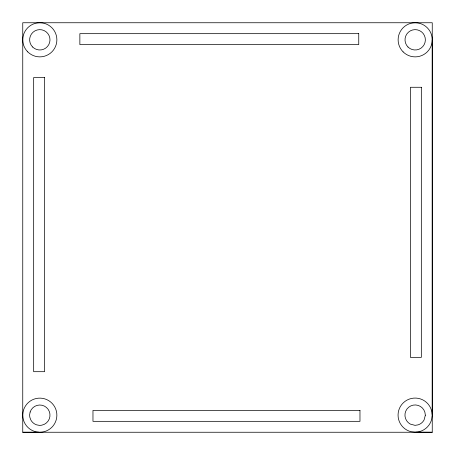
<?xml version="1.0" encoding="UTF-8"?>
<svg xmlns="http://www.w3.org/2000/svg" width="455" height="455" viewBox="0 0 455 455"><rect width="100%" height="100%" fill="white"/><g stroke="black" fill="none" stroke-linecap="round" stroke-linejoin="round"><path stroke-width="0.68" d="M432.17 414.607A17.062 17.062 0 0 0 416.086 398.091A17.062 17.062 0 0 0 398.233 412.674A17.062 17.062 0 0 0 411.201 431.732L415.637 432.176A17.062 17.062 0 0 0 431.727 419.038L432.25 415.125L432.25 39.812M22.75 432.25L432.25 432.25L432.25 22.75L22.75 22.75L22.75 432.25L39.812 432.25A17.062 17.062 0 0 0 56.869 415.506A17.062 17.062 0 0 0 40.45 398.136A17.062 17.062 0 0 0 22.778 414.238L22.75 415.188A17.062 17.062 0 0 0 38.863 432.222M415.637 432.176L432.25 432.25M425.351 415.199L424.083 419.942A10.181 10.181 0 0 1 418.048 424.873L415.057 425.357L410.296 424.088A10.181 10.181 0 0 1 408.675 407.242A10.181 10.181 0 0 1 424.862 412.19L425.351 415.199M30.144 412.008L29.586 414.954L29.82 417.178L30.73 419.777A10.181 10.181 0 0 0 36.633 424.856L39.579 425.414L41.803 425.18L44.402 424.27A10.181 10.181 0 0 0 46.45 407.47A10.181 10.181 0 0 0 30.144 412.008M358.745 33.67L79.858 33.67L79.858 44.59L358.745 44.59L358.745 33.67M44.59 77.555L33.67 77.555L33.67 371.689L44.59 371.689L44.59 77.555M421.33 87.275L410.41 87.275L410.41 357.374L421.33 357.374L421.33 87.275M359.973 410.41L92.968 410.41L92.968 421.33L359.973 421.33L359.973 410.41M403.124 51.876A17.062 17.062 0 0 0 431.67 44.226A17.062 17.062 0 0 0 410.774 23.33A17.062 17.062 0 0 0 403.124 51.876M27.749 51.876A17.062 17.062 0 0 0 56.295 44.226A17.062 17.062 0 0 0 35.399 23.33A17.062 17.062 0 0 0 27.749 51.876M407.993 47.007A10.181 10.181 0 0 0 425.021 42.446A10.181 10.181 0 0 0 412.554 29.979A10.181 10.181 0 0 0 407.993 47.007M32.618 47.007A10.181 10.181 0 0 0 49.646 42.446A10.181 10.181 0 0 0 37.179 29.979A10.181 10.181 0 0 0 32.618 47.007"/></g></svg>
